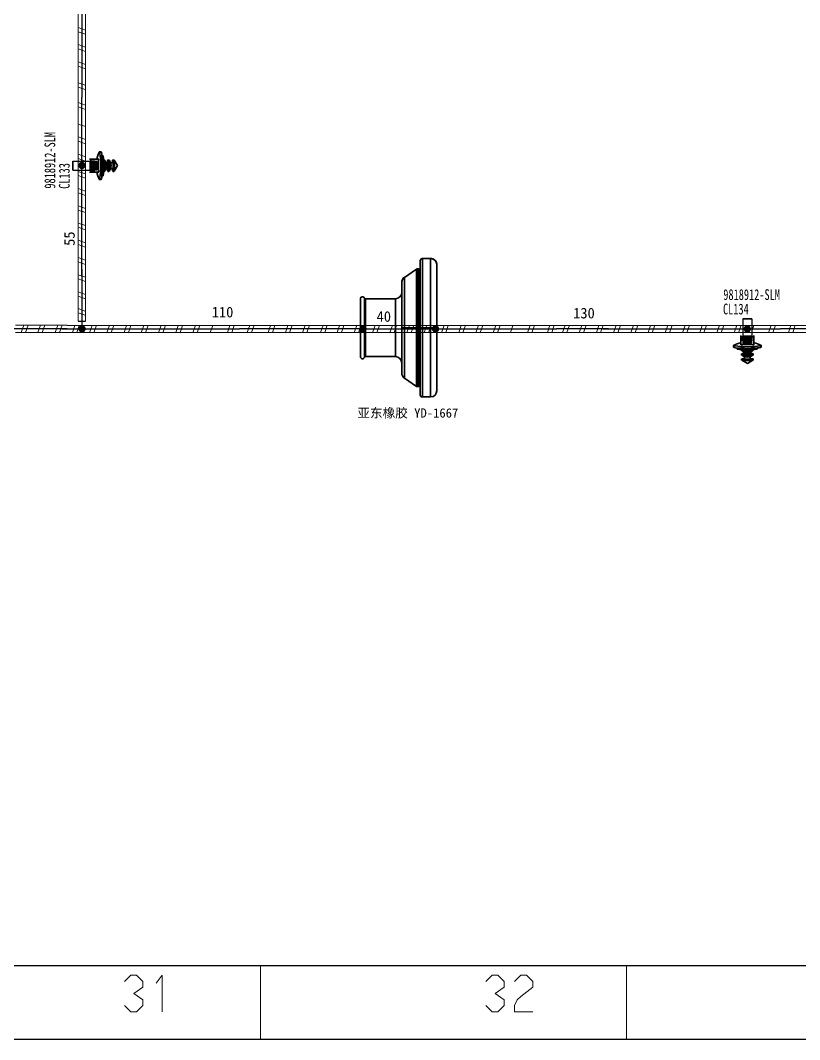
# Model space of a CAD drawing. Header units: millimetres. Extents: x 17 to 3784, y 12 to 1382.
# Drawn here: x 1549.4 to 1655.9, y 12.2 to 151.6 of the extents above; entities that cross this region are included whole.
import ezdxf

# ---------------------------------------------------------------- set-up
doc = ezdxf.new("R2010")
doc.units = ezdxf.units.MM
doc.layers.add('ENT', color=7, linetype='Continuous', lineweight=18)
doc.layers.add('粗实线层', color=7, linetype='Continuous', lineweight=35)
doc.styles.add('FangSong_GB2312_Style', font='simfang.ttf')
doc.styles.add('foton', font='', dxfattribs={"width": 0.7})
doc.styles.get('foton').set_extended_font_data('宋体')

msp = doc.modelspace()

# ---------------------------------------------------------------- hatches: boundary and pattern name
h = msp.add_hatch(color=0)
edge = h.paths.add_edge_path(flags=0)
edge.add_arc((1557.78, 131.76), 0.507, 180, 540)
h = msp.add_hatch(color=0)
edge = h.paths.add_edge_path(flags=0)
edge.add_arc((1557.79, 109.41), 0.507, 180, 540)
h = msp.add_hatch(color=0)
edge = h.paths.add_edge_path(flags=0)
edge.add_arc((1596.17, 109.38), 0.507, 180, 540)
h = msp.add_hatch(color=0)
edge = h.paths.add_edge_path(flags=0)
edge.add_arc((1606.1, 109.4), 0.507, 180, 540)
h = msp.add_hatch(color=0)
edge = h.paths.add_edge_path(flags=0)
edge.add_arc((1648.71, 109.4), 0.507, 180, 540)

# ---------------------------------------------------------------- linework, layer by layer
at = {"color": 0, "lineweight": 35, "ltscale": 0.021804}
for p, q in [((1559, 132.61), (1558.8, 132.62)), ((1559.35, 132.28), (1559.55, 132.28)), ((1559.35, 131.18), (1559.55, 131.17)), ((1559.35, 131.09), (1559.55, 131.08)), ((1559.64, 131.18), (1559.83, 131.17)), ((1558.99, 130.84), (1558.8, 130.84)), ((1647.83, 108.31), (1647.83, 108.5)), ((1648.08, 107.95), (1648.07, 107.76)), ((1648.17, 107.95), (1648.16, 107.76)), ((1648.17, 107.67), (1648.16, 107.47)), ((1649.27, 107.95), (1649.27, 107.76)), ((1649.6, 108.31), (1649.61, 108.5))]:
    msp.add_line(p, q, dxfattribs=at)
at = {"color": 0, "lineweight": 35, "ltscale": 0.113794}
for p, q in [((1559.81, 132.62), (1558.8, 132.62)), ((1649.61, 107.5), (1649.61, 108.5))]:
    msp.add_line(p, q, dxfattribs=at)
at = {"color": 0, "lineweight": 35, "ltscale": 0.199999}
for p, q in [((1558.99, 130.84), (1559, 132.61)), ((1647.83, 108.31), (1649.6, 108.31))]:
    msp.add_line(p, q, dxfattribs=at)
at = {"color": 0, "lineweight": 35, "ltscale": 0.120856}
for p, q in [((1559, 132.61), (1560.07, 132.61)), ((1558.99, 130.84), (1560.07, 130.84)), ((1647.83, 108.31), (1647.83, 107.24)), ((1649.6, 108.31), (1649.6, 107.24))]:
    msp.add_line(p, q, dxfattribs=at)
at = {"color": 0, "lineweight": 35, "ltscale": 0.027679}
for p, q in [((1560.16, 133.61), (1560.4, 133.61)), ((1560.16, 129.84), (1560.4, 129.84)), ((1646.83, 107.15), (1646.83, 106.91)), ((1650.6, 107.15), (1650.6, 106.91))]:
    msp.add_line(p, q, dxfattribs=at)
at = {"color": 0, "lineweight": 35, "ltscale": 0.018536}
for p, q in [((1560.86, 132.5), (1560.7, 132.5)), ((1649.49, 106.44), (1649.49, 106.61))]:
    msp.add_line(p, q, dxfattribs=at)
at = {"color": 0, "lineweight": 35, "ltscale": 0.051178}
for p, q in [((1561.1, 132.1), (1560.87, 132.49)), ((1649.09, 106.2), (1649.48, 106.43))]:
    msp.add_line(p, q, dxfattribs=at)
at = {"color": 0, "lineweight": 35, "ltscale": 0.019769}
for p, q in [((1561.48, 132.5), (1561.31, 132.5)), ((1561.48, 130.95), (1561.31, 130.95)), ((1647.94, 105.82), (1647.94, 106)), ((1649.49, 105.82), (1649.49, 106))]:
    msp.add_line(p, q, dxfattribs=at)
at = {"color": 0, "lineweight": 35, "ltscale": 0.051179}
for p, q in [((1561.72, 132.1), (1561.49, 132.49)), ((1561.72, 131.35), (1561.49, 130.96)), ((1648.34, 105.58), (1647.95, 105.82)), ((1649.09, 105.58), (1649.48, 105.82))]:
    msp.add_line(p, q, dxfattribs=at)
at = {"color": 0, "lineweight": 35, "ltscale": 0.017883}
for p, q in [((1562.16, 132.5), (1562.01, 132.5)), ((1562.16, 130.95), (1562.01, 130.95)), ((1647.94, 105.14), (1647.94, 105.3)), ((1649.49, 105.14), (1649.49, 105.3))]:
    msp.add_line(p, q, dxfattribs=at)
at = {"color": 0, "lineweight": 35, "ltscale": 0.10061}
for p, q in [((1562.63, 131.73), (1562.17, 132.49)), ((1648.72, 104.68), (1649.48, 105.13))]:
    msp.add_line(p, q, dxfattribs=at)
at = {"color": 0}
for p, q in [((1556.52, 132.33), (1558.91, 132.33)), ((1556.52, 131.11), (1558.91, 131.12)), ((1557.26, 110.46), (1558.25, 110.46)), ((1648.1, 110.79), (1648.11, 108.4)), ((1649.33, 110.79), (1649.32, 108.4))]:
    msp.add_line(p, q, dxfattribs=at)
at = {"color": 0, "lineweight": 35, "ltscale": 0.137499}
for p, q in [((1556.52, 131.11), (1556.52, 132.33)), ((1558.91, 131.12), (1558.91, 132.33)), ((1648.1, 110.79), (1649.33, 110.79)), ((1648.11, 108.4), (1649.32, 108.4))]:
    msp.add_line(p, q, dxfattribs=at)
at = {"color": 0, "lineweight": 35, "ltscale": 0.015}
for p, q in [((1559.13, 132.36), (1559.13, 132.23)), ((1649.35, 108.18), (1649.22, 108.18))]:
    msp.add_line(p, q, dxfattribs=at)
at = {"color": 0, "lineweight": 35, "ltscale": 0.047321}
for p, q in [((1559.55, 132.36), (1559.13, 132.36)), ((1559.55, 131.08), (1559.13, 131.08)), ((1648.07, 107.76), (1648.07, 108.18)), ((1649.35, 107.76), (1649.35, 108.18))]:
    msp.add_line(p, q, dxfattribs=at)
at = {"color": 0, "lineweight": 35, "ltscale": 0.012463}
for p, q in [((1559.13, 132.24), (1559.24, 132.23)), ((1649.23, 108.18), (1649.22, 108.07))]:
    msp.add_line(p, q, dxfattribs=at)
at = {"color": 0, "lineweight": 35, "ltscale": 0.012451}
for p, q in [((1559.13, 132.23), (1559.24, 132.23)), ((1559.13, 131.21), (1559.24, 131.21)), ((1559.56, 132.16), (1559.67, 132.16)), ((1559.56, 131.28), (1559.67, 131.28)), ((1648.2, 108.18), (1648.2, 108.07)), ((1648.27, 107.74), (1648.27, 107.63)), ((1649.15, 107.74), (1649.15, 107.63)), ((1649.22, 108.18), (1649.22, 108.07))]:
    msp.add_line(p, q, dxfattribs=at)
at = {"color": 0, "lineweight": 35, "ltscale": 0.014999}
for p, q in [((1559.13, 131.21), (1559.13, 131.08)), ((1648.2, 108.18), (1648.07, 108.18))]:
    msp.add_line(p, q, dxfattribs=at)
at = {"color": 0, "lineweight": 35, "ltscale": 0.025537}
for p, q in [((1559.35, 131.09), (1559.13, 131.09)), ((1648.08, 107.95), (1648.08, 108.18))]:
    msp.add_line(p, q, dxfattribs=at)
at = {"color": 0, "lineweight": 35, "ltscale": 0.114999}
for p, q in [((1559.24, 132.23), (1559.24, 131.21)), ((1649.22, 108.07), (1648.2, 108.07))]:
    msp.add_line(p, q, dxfattribs=at)
at = {"color": 0, "lineweight": 35, "ltscale": 0.009064}
for p, q in [((1559.35, 132.28), (1559.35, 132.36)), ((1649.27, 107.95), (1649.35, 107.95))]:
    msp.add_line(p, q, dxfattribs=at)
at = {"color": 0, "lineweight": 35, "ltscale": 0.01}
for p, q in [((1559.35, 131.09), (1559.35, 131.18)), ((1648.08, 107.95), (1648.17, 107.95))]:
    msp.add_line(p, q, dxfattribs=at)
at = {"color": 0, "lineweight": 35, "ltscale": 0.032373}
for p, q in [((1559.64, 131.18), (1559.35, 131.18)), ((1559.83, 131.17), (1559.55, 131.17)), ((1648.16, 107.47), (1648.16, 107.76)), ((1648.17, 107.67), (1648.17, 107.95))]:
    msp.add_line(p, q, dxfattribs=at)
at = {"color": 0, "lineweight": 35, "ltscale": 0.018183}
for p, q in [((1559.52, 132.17), (1559.36, 132.16)), ((1649.16, 107.78), (1649.16, 107.94))]:
    msp.add_line(p, q, dxfattribs=at)
at = {"color": 0, "lineweight": 35, "ltscale": 0.1}
for p, q in [((1559.36, 131.28), (1559.36, 132.16)), ((1559.76, 131.28), (1559.76, 132.17)), ((1605.43, 119.03), (1604.3, 119.03)), ((1605.43, 119.03), (1604.3, 119.03)), ((1605.43, 119.03), (1604.3, 119.03)), ((1604.3, 109.56), (1605.43, 109.56)), ((1604.3, 109.56), (1605.43, 109.56)), ((1648.27, 107.94), (1649.16, 107.94)), ((1648.27, 107.55), (1649.16, 107.55)), ((1605.43, 100.1), (1604.3, 100.1))]:
    msp.add_line(p, q, dxfattribs=at)
at = {"color": 0, "lineweight": 35, "ltscale": 0.000439867}
for p, q in [((1559.36, 132.16), (1559.37, 132.16)), ((1649.16, 107.94), (1649.16, 107.94))]:
    msp.add_line(p, q, dxfattribs=at)
at = {"color": 0, "lineweight": 35, "ltscale": 0.000439834}
for p, q in [((1559.36, 131.28), (1559.37, 131.28)), ((1648.27, 107.94), (1648.27, 107.94))]:
    msp.add_line(p, q, dxfattribs=at)
at = {"color": 0, "lineweight": 35, "ltscale": 0.019922}
for p, q in [((1559.37, 132.16), (1559.54, 132.16)), ((1559.37, 131.28), (1559.54, 131.28)), ((1648.27, 107.94), (1648.27, 107.76)), ((1649.16, 107.94), (1649.16, 107.76))]:
    msp.add_line(p, q, dxfattribs=at)
at = {"color": 0, "lineweight": 35, "ltscale": 0.099999}
for p, q in [((1559.37, 131.28), (1559.37, 132.16)), ((1559.54, 131.28), (1559.54, 132.16)), ((1648.27, 107.94), (1649.16, 107.94)), ((1648.27, 107.76), (1649.16, 107.76))]:
    msp.add_line(p, q, dxfattribs=at)
at = {"color": 0, "lineweight": 35, "ltscale": 0.002853}
for p, q in [((1559.5, 132.17), (1559.52, 132.17)), ((1649.16, 107.81), (1649.16, 107.78))]:
    msp.add_line(p, q, dxfattribs=at)
at = {"color": 0, "lineweight": 35, "ltscale": 0.023842}
for p, q in [((1559.72, 132.17), (1559.51, 132.17)), ((1649.16, 107.59), (1649.16, 107.8))]:
    msp.add_line(p, q, dxfattribs=at)
at = {"color": 0, "lineweight": 35, "ltscale": 0.002181}
for p, q in [((1559.54, 132.16), (1559.56, 132.16)), ((1559.54, 131.28), (1559.56, 131.28)), ((1648.27, 107.76), (1648.27, 107.74)), ((1649.16, 107.76), (1649.15, 107.74))]:
    msp.add_line(p, q, dxfattribs=at)
at = {"color": 0, "lineweight": 35, "ltscale": 0.010001}
for p, q in [((1559.55, 132.28), (1559.55, 132.36)), ((1559.55, 131.08), (1559.55, 131.17)), ((1648.07, 107.76), (1648.16, 107.76)), ((1649.27, 107.76), (1649.35, 107.76))]:
    msp.add_line(p, q, dxfattribs=at)
at = {"color": 0, "lineweight": 35, "ltscale": 0.032379}
for p, q in [((1559.83, 132.28), (1559.55, 132.28)), ((1649.27, 107.47), (1649.27, 107.76))]:
    msp.add_line(p, q, dxfattribs=at)
at = {"color": 0, "lineweight": 35, "ltscale": 0.099998}
for p, q in [((1559.56, 131.28), (1559.56, 132.16)), ((1559.67, 131.28), (1559.67, 132.16)), ((1648.27, 107.74), (1649.15, 107.74)), ((1648.27, 107.63), (1649.15, 107.63))]:
    msp.add_line(p, q, dxfattribs=at)
at = {"color": 0, "lineweight": 35, "ltscale": 0.012045}
for p, q in [((1559.64, 132.28), (1559.64, 132.17)), ((1649.27, 107.67), (1649.16, 107.67))]:
    msp.add_line(p, q, dxfattribs=at)
at = {"color": 0, "lineweight": 35, "ltscale": 0.01149}
for p, q in [((1559.64, 131.28), (1559.64, 131.18)), ((1648.27, 107.67), (1648.17, 107.67))]:
    msp.add_line(p, q, dxfattribs=at)
at = {"color": 0, "lineweight": 35, "ltscale": 0.001513}
for p, q in [((1559.67, 132.16), (1559.66, 132.17)), ((1649.15, 107.63), (1649.16, 107.65))]:
    msp.add_line(p, q, dxfattribs=at)
at = {"color": 0, "lineweight": 35, "ltscale": 0.010273}
for p, q in [((1559.67, 132.17), (1559.76, 132.17)), ((1649.16, 107.64), (1649.16, 107.55))]:
    msp.add_line(p, q, dxfattribs=at)
at = {"color": 0, "lineweight": 35, "ltscale": 0.009468}
for p, q in [((1559.67, 131.28), (1559.76, 131.28)), ((1648.27, 107.63), (1648.27, 107.55))]:
    msp.add_line(p, q, dxfattribs=at)
at = {"color": 0, "lineweight": 35, "ltscale": 0.004356}
for p, q in [((1559.76, 132.17), (1559.72, 132.17)), ((1649.16, 107.55), (1649.16, 107.59))]:
    msp.add_line(p, q, dxfattribs=at)
at = {"color": 0, "lineweight": 35, "ltscale": 0.124999}
for p, q in [((1559.83, 132.28), (1559.83, 131.17)), ((1649.27, 107.47), (1648.16, 107.47))]:
    msp.add_line(p, q, dxfattribs=at)
at = {"color": 0, "lineweight": 35, "ltscale": 0.02207}
for p, q in [((1560.76, 132.11), (1560.56, 132.11)), ((1560.76, 131.34), (1560.56, 131.34)), ((1648.34, 106.55), (1648.34, 106.75)), ((1649.1, 106.55), (1649.1, 106.75))]:
    msp.add_line(p, q, dxfattribs=at)
at = {"color": 0, "lineweight": 35, "ltscale": 0.051177}
for p, q in [((1561.1, 131.35), (1560.87, 130.96)), ((1648.34, 106.2), (1647.95, 106.43))]:
    msp.add_line(p, q, dxfattribs=at)
at = {"color": 0, "lineweight": 35, "ltscale": 0.029858}
for p, q in [((1561.36, 132.11), (1561.1, 132.11)), ((1561.36, 131.34), (1561.1, 131.34)), ((1648.34, 105.94), (1648.34, 106.21)), ((1649.1, 105.94), (1649.1, 106.21))]:
    msp.add_line(p, q, dxfattribs=at)
at = {"color": 0, "lineweight": 35, "ltscale": 0.032245}
for p, q in [((1562.01, 132.11), (1561.72, 132.11)), ((1562.01, 131.34), (1561.72, 131.34)), ((1648.34, 105.3), (1648.34, 105.59)), ((1649.1, 105.3), (1649.1, 105.59))]:
    msp.add_line(p, q, dxfattribs=at)
at = {"color": 0, "lineweight": 35, "ltscale": 0.100609}
for p, q in [((1562.63, 131.73), (1562.17, 130.96)), ((1648.72, 104.68), (1647.95, 105.13))]:
    msp.add_line(p, q, dxfattribs=at)
at = {"color": 0, "lineweight": 35, "ltscale": 0.01853}
for p, q in [((1560.86, 130.95), (1560.7, 130.95)), ((1647.94, 106.44), (1647.94, 106.61))]:
    msp.add_line(p, q, dxfattribs=at)
at = {"color": 0, "lineweight": 35}
for p, q in [((1604.02, 109.56), (1604.02, 118.74)), ((1604.3, 119.03), (1604.3, 109.56)), ((1604.3, 109.56), (1604.3, 119.03)), ((1605.43, 119.03), (1605.43, 109.56)), ((1605.43, 109.56), (1605.43, 119.03)), ((1603.52, 109.56), (1603.52, 117.59)), ((1603.52, 109.56), (1603.52, 117.59)), ((1603.6, 109.56), (1603.6, 117.61)), ((1603.6, 117.61), (1603.6, 109.56)), ((1603.74, 109.56), (1603.74, 117.61)), ((1603.74, 117.61), (1603.74, 109.56)), ((1603.88, 109.56), (1603.88, 117.5)), ((1603.88, 117.5), (1603.88, 109.56)), ((1606.28, 109.56), (1606.28, 118.18)), ((1606.28, 109.56), (1606.28, 118.18)), ((1606.28, 109.56), (1606.28, 118.18)), ((1601.48, 109.56), (1601.48, 115.75)), ((1601.48, 115.75), (1601.48, 109.56)), ((1601.85, 116.45), (1601.85, 109.56)), ((1601.85, 116.45), (1601.85, 109.56)), ((1604.3, 109.56), (1604.3, 116.77)), ((1606.28, 115.78), (1606.28, 109.56)), ((1606.28, 115.78), (1606.28, 109.56)), ((1606.28, 115.78), (1606.28, 109.56)), ((1601.48, 109.56), (1601.48, 103.37)), ((1601.48, 109.56), (1601.48, 103.37)), ((1601.85, 102.67), (1601.85, 109.56)), ((1601.85, 102.67), (1601.85, 109.56)), ((1603.52, 109.56), (1603.52, 101.54)), ((1603.52, 109.56), (1603.52, 101.54)), ((1603.6, 109.56), (1603.6, 101.51)), ((1603.6, 101.51), (1603.6, 109.56)), ((1603.74, 109.56), (1603.74, 101.51)), ((1603.74, 101.51), (1603.74, 109.56)), ((1603.88, 109.56), (1603.88, 101.62)), ((1603.88, 101.62), (1603.88, 109.56)), ((1604.02, 109.56), (1604.02, 100.38)), ((1604.3, 100.1), (1604.3, 109.56)), ((1604.3, 109.56), (1604.3, 100.1)), ((1604.3, 109.56), (1604.3, 102.36)), ((1605.43, 100.1), (1605.43, 109.56)), ((1605.43, 109.56), (1605.43, 100.1)), ((1606.28, 103.35), (1606.28, 109.56)), ((1606.28, 103.35), (1606.28, 109.56)), ((1606.28, 109.56), (1606.28, 100.95)), ((1606.28, 103.35), (1606.28, 109.56)), ((1606.28, 109.56), (1606.28, 100.95)), ((1606.28, 109.56), (1606.28, 100.95))]:
    msp.add_line(p, q, dxfattribs=at)
at = {"color": 0, "lineweight": 35, "ltscale": 0.178626}
for p, q in [((1603.52, 117.59), (1601.85, 116.45)), ((1601.85, 116.45), (1603.52, 117.59)), ((1603.52, 117.59), (1601.85, 116.45)), ((1601.85, 102.67), (1603.52, 101.54)), ((1603.52, 101.54), (1601.85, 102.67))]:
    msp.add_line(p, q, dxfattribs=at)
at = {"color": 0, "lineweight": 35, "ltscale": 0.0125}
for p, q in [((1603.6, 117.61), (1603.74, 117.61)), ((1603.6, 117.61), (1603.74, 117.61)), ((1603.6, 117.61), (1603.74, 117.61)), ((1603.74, 109.56), (1603.6, 109.56)), ((1603.74, 109.56), (1603.6, 109.56)), ((1603.6, 101.51), (1603.74, 101.51)), ((1603.6, 101.51), (1603.74, 101.51))]:
    msp.add_line(p, q, dxfattribs=at)
at = {"color": 0, "lineweight": 35, "ltscale": 0.066144}
for p, q in [((1603.88, 117.5), (1604.02, 116.77)), ((1604.02, 116.77), (1603.88, 117.5)), ((1603.88, 117.5), (1604.02, 116.77)), ((1603.88, 101.62), (1604.02, 102.36)), ((1604.02, 102.36), (1603.88, 101.62)), ((1603.88, 101.62), (1604.02, 102.36))]:
    msp.add_line(p, q, dxfattribs=at)
at = {"color": 0, "lineweight": 35, "ltscale": 0.2125}
for p, q in [((1606.28, 118.18), (1606.28, 115.78)), ((1606.28, 115.78), (1606.28, 118.18)), ((1606.28, 100.95), (1606.28, 103.35)), ((1606.28, 103.35), (1606.28, 100.95))]:
    msp.add_line(p, q, dxfattribs=at)
at = {"color": 7, "lineweight": 35, "ltscale": 0.35}
for p, q in [((1595.83, 113.52), (1595.83, 109.56)), ((1595.83, 113.52), (1595.83, 109.56)), ((1596.51, 113.52), (1596.51, 109.56)), ((1596.51, 109.56), (1596.51, 113.52)), ((1600.63, 109.56), (1600.63, 113.52)), ((1600.63, 113.52), (1600.63, 109.56)), ((1595.83, 109.56), (1595.83, 105.61)), ((1595.83, 109.56), (1595.83, 105.61)), ((1596.51, 109.56), (1596.51, 105.61)), ((1596.51, 105.61), (1596.51, 109.56)), ((1600.63, 105.61), (1600.63, 109.56)), ((1600.63, 109.56), (1600.63, 105.61))]:
    msp.add_line(p, q, dxfattribs=at)
at = {"color": 7, "lineweight": 35, "ltscale": 0.358334}
for p, q in [((1596.38, 113.61), (1596.38, 109.56)), ((1596.38, 113.61), (1596.38, 109.56)), ((1596.38, 109.56), (1596.38, 105.51)), ((1596.38, 109.56), (1596.38, 105.51))]:
    msp.add_line(p, q, dxfattribs=at)
at = {"color": 7, "lineweight": 35, "ltscale": 0.364645}
for p, q in [((1596.51, 113.52), (1600.63, 113.52)), ((1596.51, 105.61), (1600.63, 105.61))]:
    msp.add_line(p, q, dxfattribs=at)
at = {"color": 7, "lineweight": 35, "ltscale": 0.119588}
for p, q in [((1595.83, 108.21), (1595.83, 109.56)), ((1595.83, 109.56), (1595.83, 108.21))]:
    msp.add_line(p, q, dxfattribs=at)
at = {"color": 0, "lineweight": 35, "ltscale": 0.0328}
msp.add_line((1601.85, 109.56), (1601.48, 109.56), dxfattribs=at)
msp.add_line((1601.85, 109.56), (1601.48, 109.56), dxfattribs=at)
at = {"color": 0, "lineweight": 35, "ltscale": 0.147667}
msp.add_line((1601.85, 109.56), (1603.52, 109.56), dxfattribs=at)
msp.add_line((1601.85, 109.56), (1603.52, 109.56), dxfattribs=at)
at = {"color": 0, "lineweight": 35, "ltscale": 0.075}
for p, q in [((1603.03, 109.56), (1602.18, 109.56)), ((1603.03, 109.56), (1602.18, 109.56)), ((1605.43, 109.56), (1606.28, 109.56)), ((1605.43, 109.56), (1606.28, 109.56))]:
    msp.add_line(p, q, dxfattribs=at)
at = {"color": 0, "lineweight": 35, "ltscale": 0.0875}
msp.add_line((1603.03, 109.56), (1604.02, 109.56), dxfattribs=at)
msp.add_line((1603.03, 109.56), (1604.02, 109.56), dxfattribs=at)
at = {"color": 0, "lineweight": 35, "ltscale": 0.007034}
msp.add_line((1603.6, 109.56), (1603.52, 109.56), dxfattribs=at)
msp.add_line((1603.6, 109.56), (1603.52, 109.56), dxfattribs=at)
at = {"color": 0, "lineweight": 35, "ltscale": 0.012267}
msp.add_line((1603.88, 109.56), (1603.74, 109.56), dxfattribs=at)
msp.add_line((1603.88, 109.56), (1603.74, 109.56), dxfattribs=at)
at = {"color": 0, "lineweight": 35, "ltscale": 0.012733}
msp.add_line((1604.02, 109.56), (1603.88, 109.56), dxfattribs=at)
msp.add_line((1604.02, 109.56), (1603.88, 109.56), dxfattribs=at)
at = {"color": 0, "lineweight": 35, "ltscale": 0.025}
for p, q in [((1604.3, 109.56), (1604.02, 109.56)), ((1604.02, 109.56), (1604.3, 109.56)), ((1604.3, 109.56), (1604.02, 109.56)), ((1604.02, 109.56), (1604.3, 109.56))]:
    msp.add_line(p, q, dxfattribs=at)
for points in [[(18.14, 1381.34), (3479.85, 1381.34), (3479.85, 12.21), (18.14, 12.21)], [(43.28, 1371.36), (3469.6, 1371.36), (3469.6, 22.31), (43.28, 22.31)]]:
    msp.add_lwpolyline(points, close=True)
at = {"color": 0, "linetype": 'Continuous', "lineweight": 25}
for points in [[(1557.76, 158.41), (1557.76, 141.07)], [(1557.76, 116.77), (1557.76, 141.07)], [(1557.76, 117.53), (1557.76, 109.39)], [(1555.77, 109.4), (1538.43, 109.4)], [(1555.01, 109.4), (1579.31, 109.4)], [(1596.03, 109.4), (1622.66, 109.4)], [(1629.74, 109.4), (1622.63, 109.4)], [(1628.98, 109.4), (1653.27, 109.4)], [(1670.61, 109.4), (1653.27, 109.4)]]:
    msp.add_lwpolyline(points, dxfattribs=at)
at = {"color": 0, "linetype": 'Continuous', "lineweight": 13}
for points in [[(1557.76, 158.4), (1557.76, 141.07)], [(1557.76, 141.07), (1557.76, 117.56)], [(1557.76, 117.53), (1557.76, 109.39)], [(1555.76, 109.4), (1538.43, 109.4)], [(1579.31, 109.4), (1555.8, 109.4)], [(1620.33, 109.4), (1596.82, 109.4)], [(1629.73, 109.4), (1622.63, 109.4)], [(1653.27, 109.4), (1629.76, 109.4)], [(1670.6, 109.4), (1653.27, 109.4)]]:
    msp.add_lwpolyline(points, dxfattribs=at)
at = {"color": 7, "linetype": 'Continuous', "lineweight": 0}
for points in [[(1557.27, 151.34), (1557.27, 153.7)], [(1558.25, 153.7), (1558.25, 151.34)], [(1557.27, 148.99), (1557.27, 151.34)], [(1558.25, 150.28), (1557.27, 150.64)], [(1558.25, 151.34), (1558.25, 148.99)], [(1558.25, 149.69), (1557.27, 150.05)], [(1557.27, 146.63), (1557.27, 148.99)], [(1558.25, 147.93), (1557.27, 148.28)], [(1558.25, 148.99), (1558.25, 146.63)], [(1558.25, 147.34), (1557.27, 147.69)], [(1558.25, 145.57), (1557.27, 145.93)], [(1558.25, 144.98), (1557.27, 145.34)], [(1569.18, 109.89), (1568.83, 108.91)], [(1569.89, 109.89), (1572.24, 109.89)], [(1572.24, 108.91), (1569.89, 108.91)], [(1570.95, 109.89), (1570.6, 108.91)], [(1571.54, 109.89), (1571.18, 108.91)], [(1572.24, 109.89), (1574.6, 109.89)], [(1574.6, 108.91), (1572.24, 108.91)], [(1573.3, 109.89), (1572.95, 108.91)], [(1573.89, 109.89), (1573.54, 108.91)], [(1574.6, 109.89), (1576.95, 109.89)], [(1576.95, 108.91), (1574.6, 108.91)], [(1575.66, 109.89), (1575.3, 108.91)], [(1576.95, 109.89), (1579.31, 109.89)], [(1579.31, 108.91), (1576.95, 108.91)], [(1578.01, 109.89), (1577.66, 108.91)], [(1578.6, 109.89), (1578.25, 108.91)], [(1579.31, 109.89), (1581.66, 109.89)], [(1581.66, 108.91), (1579.31, 108.91)], [(1580.37, 108.92), (1580.72, 109.9)], [(1580.96, 108.92), (1581.31, 109.9)], [(1584.87, 108.91), (1581.43, 108.91)], [(1581.51, 109.89), (1584.87, 109.89)], [(1583.22, 108.91), (1583.57, 109.89)], [(1583.81, 108.91), (1584.16, 109.89)], [(1584.87, 109.89), (1587.22, 109.89)], [(1587.22, 108.91), (1584.87, 108.91)], [(1585.58, 108.91), (1585.93, 109.89)], [(1586.16, 108.91), (1586.52, 109.89)], [(1587.22, 109.89), (1589.58, 109.89)], [(1589.58, 108.91), (1587.22, 108.91)], [(1587.93, 108.91), (1588.28, 109.89)], [(1588.52, 108.91), (1588.87, 109.89)], [(1589.58, 109.89), (1591.93, 109.89)], [(1591.93, 108.91), (1589.58, 108.91)], [(1590.37, 108.93), (1590.73, 109.91)], [(1590.96, 108.93), (1591.31, 109.91)], [(1591.93, 109.89), (1594.29, 109.89)], [(1594.29, 108.91), (1591.93, 108.91)], [(1592.64, 108.91), (1592.99, 109.89)], [(1593.23, 108.91), (1593.58, 109.89)], [(1594.29, 109.89), (1597.18, 109.89)], [(1596.93, 108.91), (1594.29, 108.91)], [(1594.99, 108.91), (1595.35, 109.89)], [(1595.58, 108.91), (1595.93, 109.89)], [(1596.79, 109.89), (1599.14, 109.89)], [(1599.14, 108.91), (1596.79, 108.91)], [(1597.85, 109.89), (1597.49, 108.91)], [(1598.44, 109.89), (1598.08, 108.91)], [(1600.2, 109.89), (1599.85, 108.91)], [(1600.79, 109.89), (1600.44, 108.91)]]:
    msp.add_lwpolyline(points, dxfattribs=at)
at = {"color": 0, "linetype": 'Continuous', "lineweight": 0}
for points in [[(1557.27, 143.27), (1557.27, 146.63)], [(1558.25, 146.63), (1558.25, 143.19)], [(1558.24, 142.72), (1557.26, 143.07)], [(1558.24, 142.13), (1557.26, 142.48)], [(1557.27, 141.07), (1557.27, 143.43)], [(1558.25, 143.43), (1558.25, 141.07)], [(1557.27, 138.72), (1557.27, 141.07)], [(1558.25, 141.07), (1558.25, 138.72)], [(1557.27, 140.36), (1558.25, 140.01)], [(1557.27, 139.78), (1558.25, 139.42)], [(1557.27, 136.36), (1557.27, 138.72)], [(1558.25, 138.72), (1558.25, 136.36)], [(1557.27, 137.42), (1558.25, 137.07)], [(1557.27, 134.01), (1557.27, 136.36)], [(1557.27, 135.66), (1558.25, 135.3)], [(1558.25, 136.36), (1558.25, 134.01)], [(1557.27, 135.07), (1558.25, 134.71)], [(1557.27, 131.65), (1557.27, 134.01)], [(1558.25, 134.01), (1558.25, 131.65)], [(1557.27, 133.3), (1558.25, 132.95)], [(1557.27, 132.71), (1558.25, 132.36)], [(1557.27, 129.3), (1557.27, 131.65)], [(1558.25, 131.65), (1558.25, 129.3)], [(1557.27, 130.95), (1558.25, 130.59)], [(1557.27, 130.36), (1558.25, 130.01)], [(1557.27, 126.94), (1557.27, 129.3)], [(1557.27, 128.59), (1558.25, 128.24)], [(1558.25, 129.3), (1558.25, 126.94)], [(1557.27, 128), (1558.25, 127.65)], [(1557.27, 124.59), (1557.27, 126.94)], [(1558.25, 126.94), (1558.25, 124.59)], [(1557.27, 126.24), (1558.25, 125.89)], [(1557.27, 125.65), (1558.25, 125.3)], [(1557.27, 122.24), (1557.27, 124.59)], [(1558.25, 124.59), (1558.25, 122.24)], [(1557.27, 123.88), (1558.25, 123.53)], [(1557.27, 123.3), (1558.25, 122.94)], [(1557.27, 119.88), (1557.27, 122.24)], [(1557.27, 121.53), (1558.25, 121.18)], [(1558.25, 122.24), (1558.25, 119.88)], [(1557.27, 120.94), (1558.25, 120.59)], [(1557.27, 117.53), (1557.27, 119.88)], [(1558.25, 119.88), (1558.25, 117.53)], [(1557.27, 119.18), (1558.25, 118.82)], [(1557.27, 118.59), (1558.25, 118.23)], [(1557.27, 115.17), (1557.27, 117.53)], [(1558.25, 117.53), (1558.25, 115.17)], [(1558.25, 116.47), (1557.27, 116.82)], [(1558.25, 115.88), (1557.27, 116.23)], [(1557.27, 112.82), (1557.27, 115.17)], [(1558.25, 114.11), (1557.27, 114.47)], [(1558.25, 115.17), (1558.25, 112.82)], [(1558.25, 113.53), (1557.27, 113.88)], [(1558.23, 111.85), (1557.25, 112.2)], [(1558.23, 111.26), (1557.25, 111.61)], [(1557.27, 110.47), (1557.27, 112.82)], [(1558.25, 112.82), (1558.25, 110.47)], [(1548.7, 109.9), (1551.05, 109.9)], [(1551.05, 108.91), (1548.7, 108.91)], [(1549.49, 108.93), (1549.85, 109.91)], [(1550.08, 108.93), (1550.43, 109.91)], [(1551.05, 109.9), (1553.41, 109.9)], [(1553.41, 108.91), (1551.05, 108.91)], [(1551.76, 108.91), (1552.11, 109.9)], [(1552.35, 108.91), (1552.7, 109.9)], [(1553.41, 109.9), (1555.76, 109.9)], [(1555.76, 108.91), (1553.41, 108.91)], [(1554.11, 108.91), (1554.47, 109.9)], [(1554.7, 108.91), (1555.06, 109.9)], [(1555.76, 109.89), (1558.12, 109.89)], [(1558.12, 108.91), (1555.76, 108.91)], [(1556.82, 109.89), (1556.47, 108.91)], [(1557.41, 109.89), (1557.06, 108.91)], [(1558.12, 109.89), (1560.47, 109.89)], [(1560.47, 108.91), (1558.12, 108.91)], [(1559.18, 109.89), (1558.82, 108.91)], [(1559.77, 109.89), (1559.41, 108.91)], [(1560.47, 109.89), (1562.83, 109.89)], [(1562.83, 108.91), (1560.47, 108.91)], [(1561.53, 109.89), (1561.18, 108.91)], [(1562.12, 109.89), (1561.77, 108.91)], [(1562.83, 109.89), (1565.18, 109.89)], [(1565.18, 108.91), (1562.83, 108.91)], [(1563.89, 109.89), (1563.53, 108.91)], [(1564.47, 109.89), (1564.12, 108.91)], [(1565.18, 109.89), (1567.54, 109.89)], [(1567.54, 108.91), (1565.18, 108.91)], [(1566.24, 109.89), (1565.89, 108.91)], [(1566.83, 109.89), (1566.48, 108.91)], [(1567.54, 109.89), (1569.89, 109.89)], [(1569.89, 108.91), (1567.54, 108.91)], [(1568.6, 109.89), (1568.24, 108.91)], [(1599.14, 109.89), (1601.5, 109.89)], [(1601.5, 108.91), (1599.14, 108.91)], [(1601.5, 109.89), (1603.85, 109.89)], [(1603.85, 108.91), (1601.5, 108.91)], [(1602.56, 109.89), (1602.2, 108.91)], [(1603.14, 109.89), (1602.79, 108.91)], [(1603.85, 109.89), (1606.21, 109.89)], [(1606.21, 108.91), (1603.85, 108.91)], [(1604.91, 109.89), (1604.56, 108.91)], [(1605.5, 109.89), (1605.15, 108.91)], [(1606.21, 109.89), (1608.56, 109.89)], [(1608.56, 108.91), (1606.21, 108.91)], [(1607.26, 109.89), (1606.91, 108.91)], [(1607.85, 109.89), (1607.5, 108.91)], [(1608.56, 109.89), (1610.91, 109.89)], [(1610.91, 108.91), (1608.56, 108.91)], [(1609.62, 109.89), (1609.27, 108.91)], [(1610.21, 109.89), (1609.85, 108.91)], [(1610.91, 109.89), (1613.27, 109.89)], [(1613.27, 108.91), (1610.91, 108.91)], [(1611.97, 109.89), (1611.62, 108.91)], [(1612.56, 109.89), (1612.21, 108.91)], [(1613.27, 109.89), (1615.62, 109.89)], [(1615.62, 108.91), (1613.27, 108.91)], [(1614.33, 109.89), (1613.97, 108.91)], [(1614.92, 109.89), (1614.56, 108.91)], [(1615.62, 109.89), (1617.98, 109.89)], [(1617.98, 108.91), (1615.62, 108.91)], [(1616.68, 109.89), (1616.33, 108.91)], [(1617.98, 109.89), (1620.33, 109.89)], [(1620.33, 108.91), (1617.98, 108.91)], [(1619.04, 109.89), (1618.68, 108.91)], [(1619.62, 109.89), (1619.27, 108.91)], [(1620.33, 109.89), (1622.69, 109.89)], [(1622.69, 108.91), (1620.33, 108.91)], [(1621.39, 108.92), (1621.74, 109.9)], [(1621.98, 108.92), (1622.33, 109.9)], [(1622.67, 109.89), (1625.02, 109.89)], [(1625.02, 108.91), (1622.67, 108.91)], [(1623.46, 108.93), (1623.81, 109.91)], [(1624.05, 108.93), (1624.4, 109.91)], [(1625.02, 109.89), (1627.37, 109.89)], [(1627.37, 108.91), (1625.02, 108.91)], [(1625.73, 108.91), (1626.08, 109.89)], [(1626.32, 108.91), (1626.67, 109.89)], [(1627.37, 109.89), (1629.73, 109.89)], [(1629.73, 108.91), (1627.37, 108.91)], [(1628.08, 108.91), (1628.43, 109.89)], [(1628.67, 108.91), (1629.02, 109.89)], [(1629.73, 109.89), (1632.08, 109.89)], [(1632.08, 108.91), (1629.73, 108.91)], [(1630.79, 109.89), (1630.43, 108.91)], [(1631.38, 109.89), (1631.02, 108.91)], [(1632.08, 109.89), (1634.44, 109.89)], [(1634.44, 108.91), (1632.08, 108.91)], [(1633.14, 109.89), (1632.79, 108.91)], [(1633.73, 109.89), (1633.38, 108.91)], [(1634.44, 109.89), (1636.79, 109.89)], [(1636.79, 108.91), (1634.44, 108.91)], [(1635.5, 109.89), (1635.14, 108.91)], [(1636.08, 109.89), (1635.73, 108.91)], [(1636.79, 109.89), (1639.15, 109.89)], [(1639.15, 108.91), (1636.79, 108.91)], [(1637.85, 109.89), (1637.5, 108.91)], [(1638.44, 109.89), (1638.09, 108.91)], [(1639.15, 109.89), (1641.5, 109.89)], [(1641.5, 108.91), (1639.15, 108.91)], [(1640.21, 109.89), (1639.85, 108.91)], [(1640.79, 109.89), (1640.44, 108.91)], [(1641.5, 109.89), (1643.85, 109.89)], [(1643.85, 108.91), (1641.5, 108.91)], [(1642.56, 109.89), (1642.21, 108.91)], [(1643.15, 109.89), (1642.79, 108.91)], [(1643.85, 109.89), (1646.21, 109.89)], [(1646.21, 108.91), (1643.85, 108.91)], [(1644.91, 109.89), (1644.56, 108.91)], [(1645.5, 109.89), (1645.15, 108.91)], [(1646.21, 109.89), (1648.56, 109.89)], [(1648.56, 108.91), (1646.21, 108.91)], [(1647.27, 109.89), (1646.91, 108.91)], [(1647.86, 109.89), (1647.5, 108.91)], [(1648.56, 109.89), (1650.92, 109.89)], [(1650.92, 108.91), (1648.56, 108.91)], [(1649.62, 109.89), (1649.27, 108.91)], [(1650.92, 109.89), (1653.27, 109.89)], [(1653.27, 108.91), (1650.92, 108.91)], [(1651.98, 109.89), (1651.62, 108.91)], [(1652.57, 109.89), (1652.21, 108.91)], [(1653.27, 109.89), (1655.63, 109.89)], [(1655.63, 108.91), (1653.27, 108.91)], [(1654.33, 108.92), (1654.68, 109.9)], [(1654.92, 108.92), (1655.27, 109.9)], [(1658.83, 108.91), (1655.39, 108.91)], [(1655.47, 109.89), (1658.83, 109.89)]]:
    msp.add_lwpolyline(points, dxfattribs=at)
at = {"color": 0, "lineweight": 35}
for points in [[(1559.81, 132.61), (1559.81, 132.61), (1559.81, 132.61), (1559.82, 132.61), (1560.07, 132.61)], [(1604.3, 119.03), (1604.24, 119.02), (1604.18, 118.99), (1604.11, 118.94), (1604.05, 118.87), (1604.03, 118.81), (1604.02, 118.74)], [(1606.28, 118.18), (1606.27, 118.28), (1606.25, 118.38), (1606.22, 118.47), (1606.18, 118.56), (1606.08, 118.71), (1605.96, 118.83), (1605.81, 118.93), (1605.72, 118.97), (1605.62, 119), (1605.53, 119.02), (1605.43, 119.03)], [(1601.48, 115.75), (1601.49, 115.89), (1601.52, 116.02), (1601.58, 116.15), (1601.65, 116.27), (1601.74, 116.37), (1601.85, 116.45)], [(1649.6, 107.5), (1649.6, 107.5), (1649.6, 107.5), (1649.6, 107.49), (1649.6, 107.24)]]:
    msp.add_lwpolyline(points, dxfattribs=at)
at = {"color": 7, "linetype": 'Continuous', "lineweight": 13}
for points in [[(1596.64, 109.4), (1579.31, 109.4)], [(1582.18, 12.34), (1582.18, 22.33)], [(1632.18, 12.34), (1632.18, 22.33)], [(1563.6, 20.17), (1564.46, 21.03)], [(1564.46, 21.03), (1565.24, 21.03)], [(1565.24, 21.03), (1566.1, 20.17)], [(1568.76, 21.03), (1567.9, 19.93)], [(1568.76, 16.03), (1568.76, 21.03)], [(1612.99, 20.17), (1613.85, 21.03)], [(1613.85, 21.03), (1614.63, 21.03)], [(1614.63, 21.03), (1615.49, 20.17)], [(1616.9, 20.17), (1617.75, 21.03)], [(1617.75, 21.03), (1618.53, 21.03)], [(1618.53, 21.03), (1619.4, 20.17)], [(1566.1, 20.17), (1566.1, 19.39)], [(1615.49, 20.17), (1615.49, 19.39)], [(1619.4, 20.17), (1619.4, 19.39)], [(1566.1, 19.39), (1564.85, 18.53)], [(1564.85, 18.53), (1566.1, 17.67)], [(1615.49, 19.39), (1614.24, 18.53)], [(1614.24, 18.53), (1615.49, 17.67)], [(1617.75, 18.13), (1617.28, 17.67)], [(1619.4, 19.39), (1617.75, 18.13)], [(1564.46, 16.03), (1563.6, 16.88)], [(1566.1, 16.88), (1565.24, 16.03)], [(1566.1, 17.67), (1566.1, 16.88)], [(1613.85, 16.03), (1612.99, 16.88)], [(1615.49, 16.88), (1614.63, 16.03)], [(1615.49, 17.67), (1615.49, 16.88)], [(1617.28, 17.67), (1616.9, 16.88)], [(1616.9, 16.88), (1616.9, 16.03)], [(1565.24, 16.03), (1564.46, 16.03)], [(1614.63, 16.03), (1613.85, 16.03)], [(1616.9, 16.03), (1619.4, 16.03)]]:
    msp.add_lwpolyline(points, dxfattribs=at)
at = {"color": 7, "linetype": 'Continuous', "lineweight": 25}
msp.add_lwpolyline([(1596.65, 109.4), (1579.31, 109.4)], dxfattribs=at)
at = {"color": 0, "lineweight": 35}
for centre, radius, start, end in [((1564.15, 131.73), 4.43, 155.3204, 168.4449), ((1564.28, 131.72), 4.31, 168.1064, 188.0601), ((1564.28, 131.72), 4.3, 188.0608, 191.8594), ((1564.15, 131.73), 4.43, 191.5926, 204.6806), ((1604.3, 118.74), 0.283, 90, 180), ((1604.3, 118.74), 0.283, 90, 180), ((1605.43, 118.18), 0.848, 0, 90), ((1605.43, 118.18), 0.848, 0, 90), ((1603.6, 117.47), 0.141, 90, 124.2409), ((1603.6, 117.47), 0.142, 90.1269, 124.114), ((1603.6, 117.47), 0.141, 90, 124.2409), ((1603.74, 117.47), 0.141, 11.0997, 90), ((1603.73, 117.47), 0.146, 12.6363, 88.4634), ((1603.74, 117.47), 0.141, 11.0997, 90), ((1602.33, 115.75), 0.848, 124.2409, 180), ((1600.63, 114.37), 0.848, 270, 359.7755), ((1648.72, 103.16), 4.43, 101.5926, 114.6806), ((1648.71, 103.03), 4.31, 78.1064, 98.0601), ((1648.72, 103.16), 4.43, 65.3204, 78.4449), ((1648.71, 103.03), 4.3, 98.0608, 101.8594), ((1600.63, 104.76), 0.848, 0.2245, 90), ((1602.33, 103.37), 0.848, 180, 235.7591), ((1602.33, 103.37), 0.848, 180, 235.7591), ((1603.6, 101.65), 0.141, 235.7591, 270), ((1603.6, 101.65), 0.141, 235.7591, 270), ((1603.74, 101.65), 0.141, 270, 348.9003), ((1603.74, 101.65), 0.141, 270, 348.9003), ((1604.3, 100.38), 0.283, 180.0008, 270), ((1604.3, 100.38), 0.283, 180, 270), ((1605.43, 100.95), 0.848, 270, 0), ((1605.43, 100.95), 0.848, 270, 0)]:
    msp.add_arc(centre, radius, start, end, dxfattribs=at)
at = {"color": 7, "lineweight": 35}
for centre, radius, start, end in [((1596.11, 113.52), 0.283, 19.4712, 180), ((1596.51, 113.66), 0.141, 199.4712, 270), ((1596.11, 105.61), 0.283, 180, 340.5288), ((1596.51, 105.47), 0.141, 90, 160.5288)]:
    msp.add_arc(centre, radius, start, end, dxfattribs=at)
at = {"color": 0, "lineweight": 35}
for centre, major_axis, ratio, start_param, end_param in [((1560.16, 131.73), (0, -1.88), 0.087133, 3.141614, 3.329066), ((1560.16, 131.73), (0, -1.88), 0.087133, 1.067052, 3.141614), ((1560.4, 131.73), (0, 1.88), 0.087133, 4.208645, 6.279441), ((1560.4, 131.73), (0, -1.88), 0.087133, 3.137849, 3.141636), ((1560.7, 131.73), (0, -0.775), 0.087133, 3.141552, 4.198784), ((1560.7, 131.73), (0, -0.775), 0.087133, 2.995504, 3.141552), ((1560.7, 131.73), (0, -0.775), 0.087133, 0.14609, 2.995504), ((1560.86, 131.73), (0, -0.775), 0.087133, 2.995504, 3.141552), ((1560.86, 131.73), (0, -0.775), 0.087133, 0.14609, 2.995504), ((1561.31, 131.73), (0, -0.775), 0.087133, 3.141552, 4.198784), ((1561.31, 131.73), (0, -0.775), 0.087133, 2.995504, 3.141552), ((1561.31, 131.73), (0, -0.775), 0.087133, 0.14609, 2.995504), ((1561.48, 131.73), (0, -0.775), 0.087133, 2.995504, 3.141552), ((1561.48, 131.73), (0, -0.775), 0.087133, 0.14609, 2.995504), ((1562.01, 131.73), (0, -0.775), 0.087133, 3.141552, 4.198784), ((1562.01, 131.73), (0, -0.775), 0.087133, 6.283145, 9.424737), ((1562.16, 131.73), (0, -0.775), 0.087133, 2.995504, 3.141552), ((1562.16, 131.73), (0, -0.775), 0.087133, 0.14609, 2.995504), ((1559.72, 132.17), (-0.221, 0), 0.00373, 5.995159, 6.283185), ((1559.72, 132.17), (-0.221, 0), 0.00373, 0, 0.087245), ((1559.88, 132.17), (-0.221, 0), 0.00373, 6.048679, 6.283185), ((1560.56, 131.73), (0, -0.381), 0.087133, 0.183505, 2.958112), ((1560.7, 131.73), (0, -0.775), 0.087133, 5.225993, 6.283145), ((1561.1, 131.73), (0, -0.381), 0.087133, 0.14609, 2.995504), ((1561.31, 131.73), (0, -0.775), 0.087133, 5.225993, 6.283145), ((1561.72, 131.73), (0, -0.381), 0.087133, 0.14609, 2.995504), ((1562.01, 131.73), (0, -0.775), 0.087133, 5.225993, 6.283145), ((1562.01, 131.73), (0, -0.381), 0.087133, 1.067052, 3.141552), ((1562.01, 131.73), (0, -0.381), 0.087133, 6.283145, 7.350238), ((1560.16, 131.73), (0, 1.88), 0.087133, 2.954112, 3.141636), ((1560.16, 131.73), (0, 1.88), 0.087133, 3.141636, 4.208645), ((1560.4, 131.73), (0, -1.88), 0.087133, 0, 1.067052), ((1560.7, 131.73), (0, -0.775), 0.087133, 6.283145, 6.429275), ((1560.86, 131.73), (0, -0.775), 0.087133, 6.283145, 6.429275), ((1561.31, 131.73), (0, -0.775), 0.087133, 6.283145, 6.429275), ((1561.48, 131.73), (0, -0.775), 0.087133, 6.283145, 6.429275), ((1562.16, 131.73), (0, -0.775), 0.087133, 6.283145, 6.429275), ((1649.16, 107.59), (0, 0.221), 0.00373, 5.995159, 6.283185), ((1649.16, 107.59), (0, 0.221), 0.00373, 0, 0.087245), ((1649.16, 107.43), (0, 0.221), 0.00373, 6.048679, 6.283185), ((1648.72, 107.15), (1.88, 0), 0.087133, 2.954112, 3.141636), ((1648.72, 107.15), (1.88, 0), 0.087133, 3.141636, 4.208645), ((1648.72, 106.91), (-1.88, 0), 0.087133, 0, 1.067052), ((1648.72, 107.15), (-1.88, 0), 0.087133, 1.067052, 3.141614), ((1648.72, 106.91), (1.88, 0), 0.087133, 4.208645, 6.279441), ((1648.72, 106.61), (-0.775, 0), 0.087133, 5.225993, 6.283145), ((1648.72, 106.61), (-0.775, 0), 0.087133, 6.283145, 6.429275), ((1648.72, 106.44), (-0.775, 0), 0.087133, 6.283145, 6.429275), ((1648.72, 106), (-0.775, 0), 0.087133, 5.225993, 6.283145), ((1648.72, 106), (-0.775, 0), 0.087133, 6.283145, 6.429275), ((1648.72, 106.61), (-0.775, 0), 0.087133, 0.14609, 2.995504), ((1648.72, 106.44), (-0.775, 0), 0.087133, 0.14609, 2.995504), ((1648.72, 106), (-0.775, 0), 0.087133, 0.14609, 2.995504), ((1648.72, 106.75), (-0.381, 0), 0.087133, 0.183505, 2.958112), ((1648.72, 106.21), (-0.381, 0), 0.087133, 0.14609, 2.995504), ((1648.72, 106.61), (-0.775, 0), 0.087133, 3.141552, 4.198784), ((1648.72, 106), (-0.775, 0), 0.087133, 3.141552, 4.198784), ((1648.72, 106.61), (-0.775, 0), 0.087133, 2.995504, 3.141552), ((1648.72, 106.44), (-0.775, 0), 0.087133, 2.995504, 3.141552), ((1648.72, 106), (-0.775, 0), 0.087133, 2.995504, 3.141552), ((1648.72, 107.15), (-1.88, 0), 0.087133, 3.141614, 3.329066), ((1648.72, 106.91), (-1.88, 0), 0.087133, 3.137849, 3.141636), ((1648.72, 105.82), (-0.775, 0), 0.087133, 6.283145, 6.429275), ((1648.72, 105.3), (-0.775, 0), 0.087133, 5.225993, 6.283145), ((1648.72, 105.3), (-0.775, 0), 0.087133, 6.283145, 9.424737), ((1648.72, 105.14), (-0.775, 0), 0.087133, 6.283145, 6.429275), ((1648.72, 105.82), (-0.775, 0), 0.087133, 0.14609, 2.995504), ((1648.72, 105.14), (-0.775, 0), 0.087133, 0.14609, 2.995504), ((1648.72, 105.59), (-0.381, 0), 0.087133, 0.14609, 2.995504), ((1648.72, 105.3), (-0.381, 0), 0.087133, 6.283145, 7.350238), ((1648.72, 105.3), (-0.381, 0), 0.087133, 1.067052, 3.141552), ((1648.72, 105.3), (-0.775, 0), 0.087133, 3.141552, 4.198784), ((1648.72, 105.82), (-0.775, 0), 0.087133, 2.995504, 3.141552), ((1648.72, 105.14), (-0.775, 0), 0.087133, 2.995504, 3.141552)]:
    msp.add_ellipse(centre, major_axis=major_axis, ratio=ratio, start_param=start_param, end_param=end_param, dxfattribs=at)
at = {"layer": '粗实线层', "color": 0}
for p, q in [((1560.67, 133.05), (1560.52, 133.05)), ((1560.51, 130.32), (1560.68, 130.32)), ((1647.31, 106.8), (1647.31, 106.62)), ((1650.04, 106.63), (1650.04, 106.79))]:
    msp.add_line(p, q, dxfattribs=at)
for centre, start, end in [((1549.91, 131.65), 352.9696, 7.4029), ((1648.64, 117.4), 262.9696, 277.4029)]:
    msp.add_arc(centre, 10.86, start, end, dxfattribs=at)

# ---------------------------------------------------------------- texts
at = {"color": 0, "linetype": 'Continuous', "style": 'FangSong_GB2312_Style'}
msp.add_text('55', height=1.447, rotation=90, dxfattribs=at).set_placement((1556.79, 120.76))
at = {"color": 7, "linetype": 'Continuous', "style": 'FangSong_GB2312_Style'}
for s, p in [('110', (1575.52, 110.98)), ('40', (1598.05, 110.38))]:
    msp.add_text(s, height=1.447, dxfattribs=at).set_placement(p)
at = {"color": 0, "linetype": 'Continuous', "style": 'FangSong_GB2312_Style'}
msp.add_text('130', height=1.447, dxfattribs=at).set_placement((1624.91, 110.84))
at = {"color": 1, "linetype": 'Continuous', "style": 'FangSong_GB2312_Style'}
msp.add_text('亚东橡胶 YD-1667', height=1.2655, dxfattribs=at).set_placement((1595.42, 97.28))
at = {"layer": 'ENT', "color": 0, "char_height": 1.4722, "width": 159.9171, "attachment_point": 1, "rotation": 90, "style": 'foton'}
for s, insert in [('{\\T1.004;9818912-SLM}', (1552.66, 128.59)), ('{\\T1.004;CL133}', (1554.63, 128.56))]:
    msp.add_mtext(s, dxfattribs=dict(at, insert=insert))
at = {"layer": 'ENT', "color": 0, "char_height": 1.4722, "width": 159.9171, "attachment_point": 1, "style": 'foton'}
for s, insert in [('{\\T1.004;9818912-SLM}', (1645.43, 114.83)), ('{\\T1.004;CL134}', (1645.39, 112.86))]:
    msp.add_mtext(s, dxfattribs=dict(at, insert=insert))

doc.saveas('drawing.dxf')
